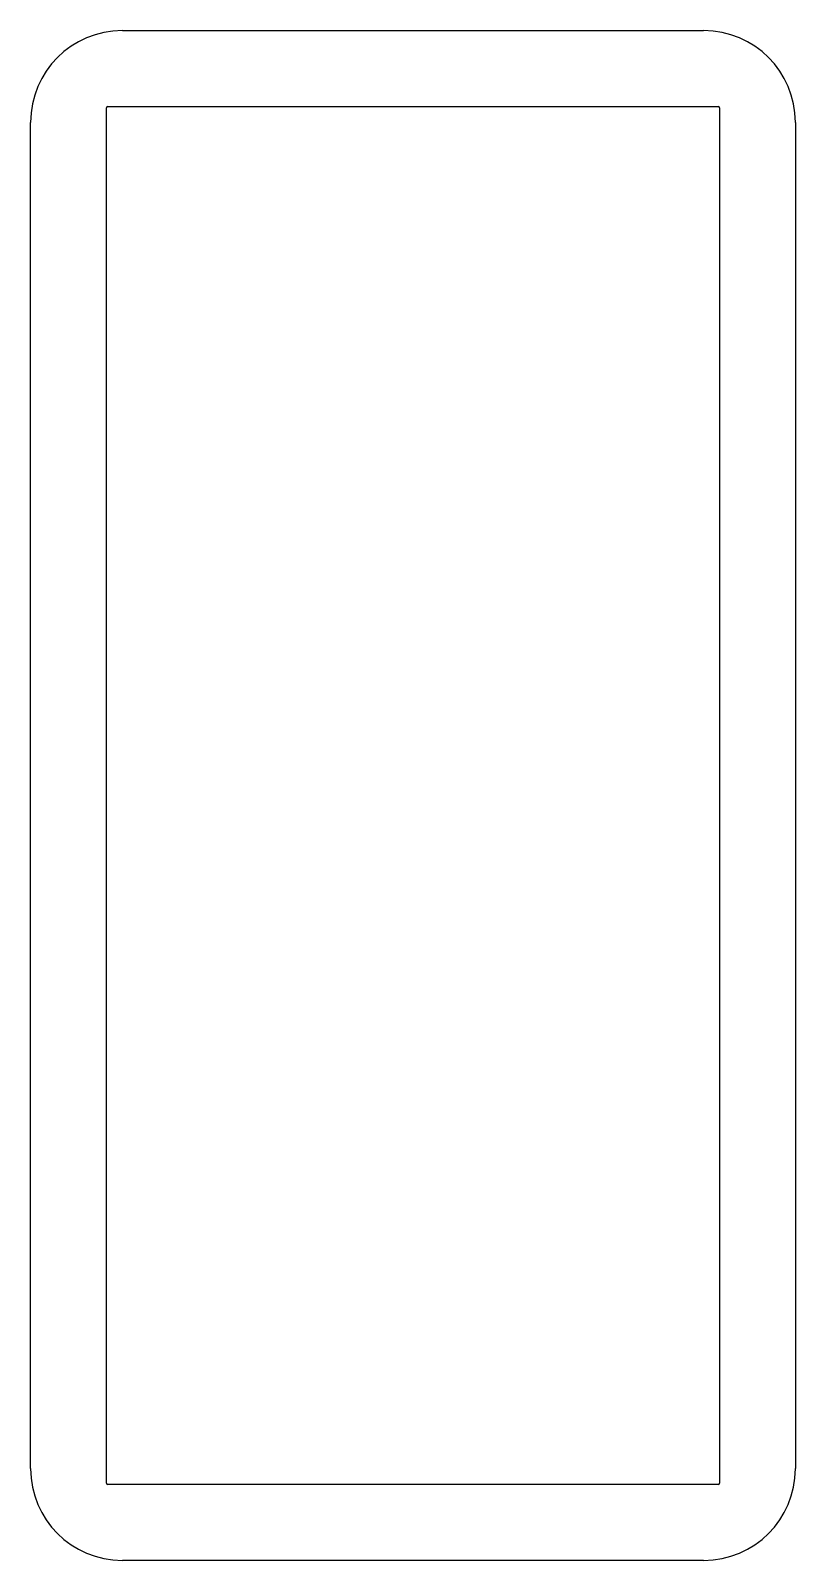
# Model space of a CAD drawing. Header units: metres. Extents: x 0 to 600, y 0 to 1200.
import ezdxf

# ---------------------------------------------------------------- set-up
doc = ezdxf.new("R2010")
doc.units = ezdxf.units.M

msp = doc.modelspace()

# ---------------------------------------------------------------- linework, layer by layer
at = {"layer": 'FREES_BINNEN'}
for p, q in [((60.5, 1140.5), (539.5, 1140.5)), ((59.5, 60.5), (59.5, 1139.5)), ((540.5, 1139.5), (540.5, 60.5)), ((539.5, 59.5), (60.5, 59.5))]:
    msp.add_line(p, q, dxfattribs=at)
for centre, start, end in [((60.5, 1139.5), 90, 180), ((539.5, 1139.5), 0, 90), ((60.5, 60.5), 180, 270), ((539.5, 60.5), 270, 360)]:
    msp.add_arc(centre, 1, start, end, dxfattribs=at)
at = {"layer": 'FREES_BUITEN'}
for p, q in [((72, 1200), (528, 1200)), ((0, 72), (0, 1128)), ((600, 1128), (600, 72)), ((528, 0), (72, 0))]:
    msp.add_line(p, q, dxfattribs=at)
for centre, start, end in [((72, 1128), 90, 180), ((528, 1128), 0, 90), ((72, 72), 180, 270), ((528, 72), 270, 360)]:
    msp.add_arc(centre, 72, start, end, dxfattribs=at)

doc.saveas('drawing.dxf')
